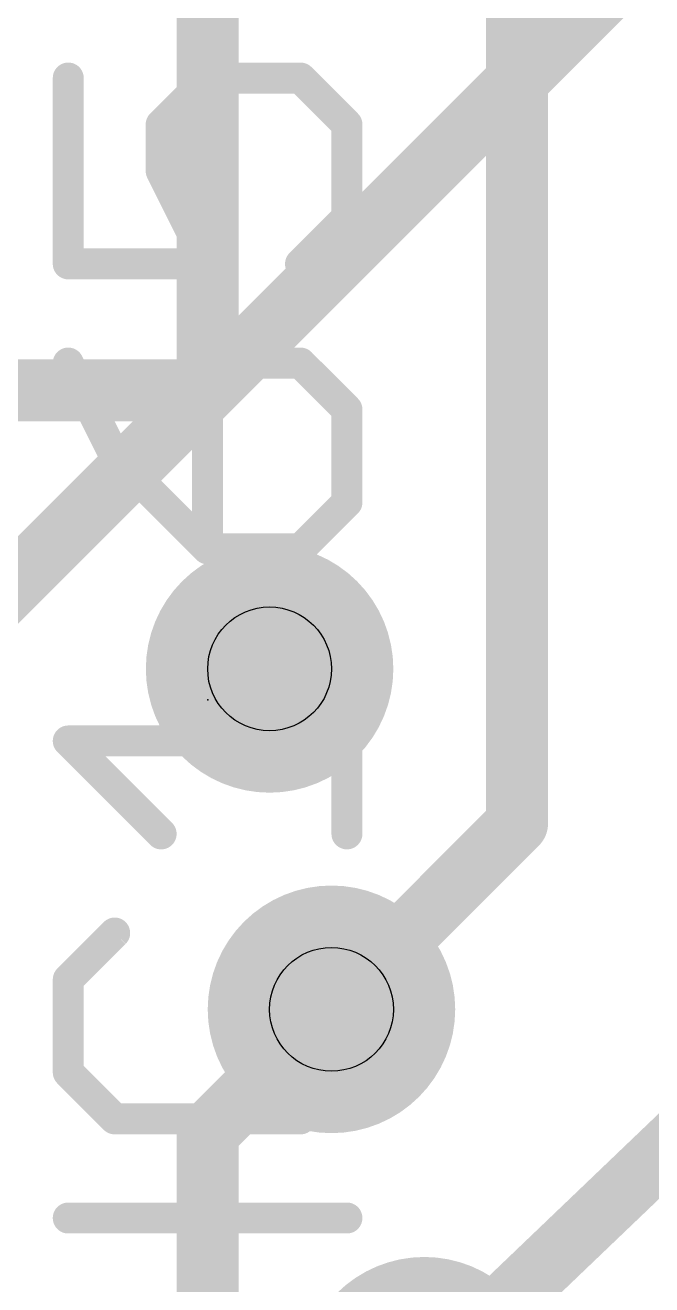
# Model space of a CAD drawing. Extents: x -32 to 75, y -18 to 32.
# Drawn here: x 10.68 to 13.25, y 12.84 to 18.01 of the extents above; entities that cross this region are included whole.
import ezdxf

# ---------------------------------------------------------------- set-up
doc = ezdxf.new("R2010")
doc.units = 0
for name, color, linetype in [('1', 12, 'CONTINUOUS'), ('16', 132, 'CONTINUOUS'), ('18', 110, 'CONTINUOUS'), ('23', 53, 'CONTINUOUS'), ('27', 253, 'CONTINUOUS'), ('44', 253, 'CONTINUOUS')]:
    doc.layers.add(name, color=color, linetype=linetype)

# ---------------------------------------------------------------- blocks, each defined once
blk = doc.blocks.new('ROUNDV')
at = {"const_width": 0.5}
blk.add_lwpolyline([(0, -0.25, 1), (0, 0.25, 1), (0, -0.25)], format="xyb", dxfattribs=at)

msp = doc.modelspace()

# ---------------------------------------------------------------- linework, layer by layer
at = {"layer": '1', "const_width": 0.254}
for points in [[(13.335, 18.415), (11.43, 16.51)], [(11.43, 16.51), (10.16, 16.51)], [(11.43, 13.462), (11.938, 13.97)], [(11.43, 5.08), (11.43, 13.462)]]:
    msp.add_lwpolyline(points, dxfattribs=at)
at = {"layer": '1', "const_width": 0.127}
for points in [[(11.3851, 16.5549, 1), (11.4749, 16.4651)], [(11.43, 16.4465, 1), (11.43, 16.5735)], [(11.9829, 13.9251, 1), (11.8931, 14.0149)], [(11.4935, 13.462, 1), (11.3665, 13.462)], [(11.3851, 13.5069, 1), (11.4749, 13.4171)]]:
    msp.add_lwpolyline(points, format="xyb", dxfattribs=at)
at = {"layer": '16', "const_width": 0.254}
for points in [[(11.43, 20.32), (11.43, 16.51)], [(12.7, 19.05), (12.7, 14.732)], [(10.16, 15.24), (11.43, 16.51)], [(15.24, 15.24), (12.319, 12.446)], [(11.938, 13.97), (12.7, 14.732)]]:
    msp.add_lwpolyline(points, dxfattribs=at)
at = {"layer": '16', "const_width": 0.127}
for points in [[(11.4749, 16.4651, 1), (11.3851, 16.5549)], [(11.3665, 16.51, 1), (11.4935, 16.51)], [(12.7449, 14.6871, 1), (12.6551, 14.7769)], [(12.6365, 14.732, 1), (12.7635, 14.732)], [(11.8931, 14.0149, 1), (11.9829, 13.9251)]]:
    msp.add_lwpolyline(points, format="xyb", dxfattribs=at)
at = {"layer": '23'}
msp.add_point((11.43, 15.24), dxfattribs=at)
at = {"layer": '27', "const_width": 0.127}
for points in [[(10.8575, 17.7913), (10.8575, 17.0287)], [(11.2389, 17.6007), (11.4295, 17.7913)], [(11.4295, 17.7913), (11.8108, 17.7913)], [(11.8108, 17.7913), (12.0015, 17.6007)], [(11.2389, 17.41), (11.2389, 17.6007)], [(12.0015, 17.6007), (12.0015, 17.2194)], [(11.4295, 17.0287), (11.2389, 17.41)], [(12.0015, 17.2194), (11.8108, 17.0287)], [(10.8575, 17.0287), (11.4295, 17.0287)], [(10.8575, 16.6219), (11.0482, 16.2406)], [(11.6202, 16.6219), (11.4295, 16.4313)], [(11.8108, 16.6219), (11.6202, 16.6219)], [(12.0015, 16.4313), (11.8108, 16.6219)], [(11.4295, 16.4313), (11.4295, 15.8593)], [(12.0015, 16.05), (12.0015, 16.4313)], [(11.0482, 16.2406), (11.4295, 15.8593)], [(11.8108, 15.8593), (12.0015, 16.05)], [(11.4295, 15.8593), (11.8108, 15.8593)], [(12.0015, 14.6899), (12.0015, 15.4525)], [(11.2389, 14.6899), (10.8575, 15.0712)], [(10.8575, 15.0712), (12.0015, 15.0712)], [(11.0482, 14.2831), (10.8575, 14.0925)], [(12.0015, 14.0925), (11.8108, 14.2831)], [(10.8575, 14.0925), (10.8575, 13.7112)], [(12.0015, 13.7112), (12.0015, 14.0925)], [(10.8575, 13.7112), (11.0482, 13.5205)], [(11.8108, 13.5205), (12.0015, 13.7112)], [(11.0482, 13.5205), (11.8108, 13.5205)], [(10.8575, 13.1138), (12.0015, 13.1138)], [(11.4295, 12.3511), (11.4295, 13.1138)]]:
    msp.add_lwpolyline(points, dxfattribs=at)
at = {"layer": '27', "const_width": 0.0635}
for points in [[(10.8893, 17.7913, 1), (10.8258, 17.7913)], [(11.4295, 17.8231, 1), (11.4295, 17.7596)], [(11.452, 17.7689, 1), (11.4071, 17.8138)], [(11.8333, 17.8138, 1), (11.7884, 17.7689)], [(11.8108, 17.7596, 1), (11.8108, 17.8231)], [(11.2706, 17.6007, 1), (11.2071, 17.6007)], [(11.2164, 17.6231, 1), (11.2613, 17.5782)], [(12.0333, 17.6007, 1), (11.9697, 17.6007)], [(11.979, 17.5782, 1), (12.024, 17.6231)], [(11.2672, 17.4242, 1), (11.2105, 17.3958)], [(11.2071, 17.41, 1), (11.2706, 17.41)], [(12.024, 17.1969, 1), (11.979, 17.2418)], [(11.9697, 17.2194, 1), (12.0333, 17.2194)], [(10.8575, 17.0604, 1), (10.8575, 16.9969)], [(10.8258, 17.0287, 1), (10.8893, 17.0287)], [(11.4011, 17.0145, 1), (11.4579, 17.0429)], [(11.4295, 16.9969, 1), (11.4295, 17.0604)], [(11.7884, 17.0511, 1), (11.8333, 17.0062)], [(10.8859, 16.6361, 1), (10.8291, 16.6077)], [(11.6202, 16.6537, 1), (11.6202, 16.5902)], [(11.6426, 16.5995, 1), (11.5977, 16.6444)], [(11.8333, 16.6444, 1), (11.7884, 16.5995)], [(11.8108, 16.5902, 1), (11.8108, 16.6537)], [(11.4613, 16.4313, 1), (11.3978, 16.4313)], [(12.0333, 16.4313, 1), (11.9697, 16.4313)], [(11.4071, 16.4537, 1), (11.452, 16.4088)], [(11.979, 16.4088, 1), (12.024, 16.4537)], [(11.0706, 16.2631, 1), (11.0257, 16.2182)], [(11.0198, 16.2264, 1), (11.0766, 16.2548)], [(11.9697, 16.05, 1), (12.0333, 16.05)], [(12.024, 16.0275, 1), (11.979, 16.0724)], [(11.4295, 15.891, 1), (11.4295, 15.8275)], [(11.8108, 15.8275, 1), (11.8108, 15.891)], [(11.3978, 15.8593, 1), (11.4613, 15.8593)], [(11.4071, 15.8368, 1), (11.452, 15.8817)], [(11.7884, 15.8817, 1), (11.8333, 15.8368)], [(12.0333, 15.4525, 1), (11.9697, 15.4525)], [(10.8575, 15.103, 1), (10.8575, 15.0395)], [(10.88, 15.0937, 1), (10.8351, 15.0488)], [(12.0015, 15.0395, 1), (12.0015, 15.103)], [(11.2164, 14.6674, 1), (11.2613, 14.7123)], [(11.9697, 14.6899, 1), (12.0333, 14.6899)], [(11.0706, 14.2607, 1), (11.0257, 14.3056)], [(11.8333, 14.3056, 1), (11.7884, 14.2607)], [(10.8893, 14.0925, 1), (10.8258, 14.0925)], [(10.8351, 14.1149, 1), (10.88, 14.07)], [(12.0333, 14.0925, 1), (11.9697, 14.0925)], [(11.979, 14.07, 1), (12.024, 14.1149)], [(10.88, 13.7336, 1), (10.8351, 13.6887)], [(12.024, 13.6887, 1), (11.979, 13.7336)], [(10.8258, 13.7112, 1), (10.8893, 13.7112)], [(11.9697, 13.7112, 1), (12.0333, 13.7112)], [(11.0482, 13.5522, 1), (11.0482, 13.4887)], [(11.0257, 13.498, 1), (11.0706, 13.5429)], [(11.7884, 13.5429, 1), (11.8333, 13.498)], [(11.8108, 13.4887, 1), (11.8108, 13.5522)], [(10.8575, 13.1455, 1), (10.8575, 13.082)], [(11.4613, 13.1138, 1), (11.3978, 13.1138)], [(12.0015, 13.082, 1), (12.0015, 13.1455)]]:
    msp.add_lwpolyline(points, format="xyb", dxfattribs=at)
at = {"layer": '44'}
for centre in [(11.684, 15.367), (11.938, 13.97)]:
    msp.add_circle(centre, 0.254, dxfattribs=at)

# ---------------------------------------------------------------- block references
at = {"layer": '18', "xscale": 1.016, "yscale": 1.016}
for p in [(11.684, 15.367), (11.684, 15.367), (11.938, 13.97), (11.938, 13.97), (12.319, 12.446), (12.319, 12.446)]:
    msp.add_blockref('ROUNDV', p, dxfattribs=at)

doc.saveas('drawing.dxf')
